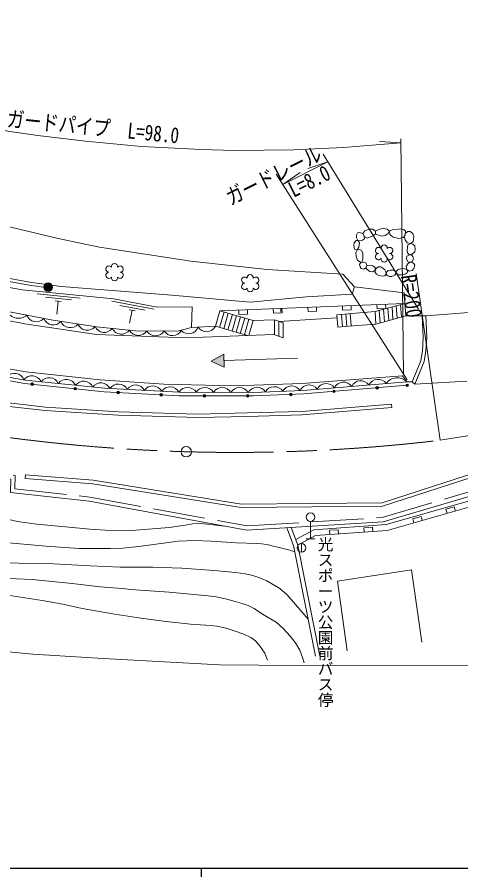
# Model space of a CAD drawing. Units: millimetres at full size, sheet at 1:1000; details may follow other scales. Extents: x 40000 to 680000, y 20000 to 380000.
# Drawn here: x 246706 to 298023, y 204000 to 303490 of the extents above; entities that cross this region are included whole.
import ezdxf
from ezdxf.enums import TextEntityAlignment as Align

# ---------------------------------------------------------------- set-up
doc = ezdxf.new("R2010")
doc.units = ezdxf.units.MM
doc.header["$LTSCALE"] = 1000
doc.linetypes.add('CHAIN', pattern=[18.5, 12, -1.5, 3.5, -1.5])
doc.linetypes.add('DASHED', pattern=[7.5, 6, -1.5])
for name, color, linetype, lineweight in [('M-BGD', 7, 'Continuous', 13), ('M-BMK', 2, 'CHAIN', 13), ('M-BMK-SRVR', 3, 'Continuous', 13), ('M-STR-HTXT', 7, 'Continuous', 13), ('M-TTL-BAND', 7, 'Continuous', 25)]:
    doc.layers.add(name, color=color, linetype=linetype, lineweight=lineweight)
doc.layers.add('M-BMK-HTXT', color=7, linetype='Continuous')
doc.styles.add('@ＭＳ ゴシック', font='')
doc.styles.add('ＭＳ ゴシック', font='')
doc.styles.get('@ＭＳ ゴシック').set_extended_font_data('@MS Gothic')
doc.styles.get('ＭＳ ゴシック').set_extended_font_data('MS Gothic')

msp = doc.modelspace()

# ---------------------------------------------------------------- hatches: boundary and pattern name
at = {"layer": 'M-BGD'}
for points in [[(249785, 272255, -1), (250785, 272255, -0.41421), (250285, 271755, -0.41421)], [(270615, 264488), (269140, 263690), (270663, 262989)], [(248276, 261024, -1), (248574, 260993, -1)], [(288185, 260586, -1), (288484, 260611, -0.41421), (288346, 260449, -0.41421)], [(291657, 260872, -1), (291956, 260896, -0.41421), (291819, 260734, -0.41421)], [(253249, 260511, -1), (253548, 260480, -1)], [(258229, 260069, -0.41421), (258386, 260211, -0.41421), (258528, 260053, -1)], [(263221, 259800, -0.41421), (263379, 259942, -0.41421), (263521, 259784, -1)], [(268218, 259671, -1), (268518, 259670, -1)], [(273218, 259655, -1), (273518, 259654, -1)], [(278214, 259830, -1), (278514, 259843, -1)], [(283201, 260176, -1), (283500, 260201, -0.41421), (283363, 260039, -0.41421)]]:
    msp.add_hatch(color=256, dxfattribs=at).paths.add_polyline_path(points)

# ---------------------------------------------------------------- linework, layer by layer
for p, q in [((254005, 270967), (249030, 271468)), ((252980, 270769), (249995, 271069)), ((251806, 270585), (251109, 270655)), ((251457, 270620), (251307, 269128)), ((262559, 269691), (257645, 270615)), ((261520, 269581), (258572, 270136)), ((260335, 269499), (259647, 269628)), ((270155, 269507), (291504, 270349)), ((273355, 269133), (273335, 269633)), ((276333, 269751), (276352, 269251)), ((277218, 269786), (277221, 269366)), ((277352, 269291), (277332, 269790)), ((280330, 269909), (280349, 269409)), ((281349, 269448), (281329, 269948)), ((284326, 270066), (284346, 269567)), ((285345, 269606), (285326, 270106)), ((288323, 270224), (288343, 269724)), ((288343, 269724), (289342, 269764)), ((289087, 269682), (289192, 268233)), ((289342, 269764), (289323, 270263)), ((289579, 269817), (289683, 268368)), ((290070, 269953), (290175, 268503)), ((290561, 270089), (290667, 268638)), ((291053, 270225), (291158, 268773)), ((291544, 270361), (291650, 268909)), ((259991, 269564), (259714, 268090)), ((270155, 269507), (269635, 267716)), ((270635, 269368), (270115, 267576)), ((270155, 269507), (273996, 268393)), ((271115, 269228), (270595, 267437)), ((271595, 269089), (271075, 267298)), ((272075, 268950), (271556, 267159)), ((272556, 268811), (272036, 267019)), ((272336, 269593), (272356, 269094)), ((272356, 269094), (273355, 269133)), ((273036, 268671), (272516, 266880)), ((276352, 269251), (277352, 269291)), ((276955, 268283), (283699, 268685)), ((280349, 269409), (281349, 269448)), ((283664, 269053), (283798, 267607)), ((284223, 269105), (284338, 267657)), ((284346, 269567), (285345, 269606)), ((284720, 269151), (284836, 267704)), ((285218, 269197), (285334, 267750)), ((286822, 269324), (286822, 269317)), ((288104, 269410), (288209, 267962)), ((288596, 269546), (288700, 268098)), ((291650, 268909), (293564, 268925)), ((293564, 268925), (293965, 268924)), ((269635, 267716), (273348, 266639)), ((273516, 268532), (272996, 266741)), ((273996, 268393), (273489, 266644)), ((273996, 268393), (276457, 268466)), ((277457, 268099), (276457, 268466)), ((276457, 268466), (276457, 266736)), ((276957, 268282), (276957, 266552)), ((277457, 268099), (277457, 266369)), ((277457, 266369), (276410, 266753)), ((269140, 263690), (270615, 264488)), ((269140, 263690), (270663, 262989)), ((270663, 262989), (270615, 264488)), ((270639, 263738), (279135, 264009)), ((291774, 261282), (292404, 261292)), ((292404, 261292), (292715, 261003)), ((290022, 258703), (290055, 258305)), ((247678, 250509), (247647, 250111)), ((297272, 246812), (296311, 246538)), ((297409, 246331), (297272, 246812)), ((296311, 246538), (296448, 246057)), ((280624, 245118), (280624, 243118)), ((293426, 245715), (292464, 245440)), ((292464, 245440), (292601, 244959)), ((293563, 245234), (293426, 245715)), ((293563, 245234), (293464, 245569)), ((283823, 244172), (282825, 244102)), ((282825, 244102), (282860, 243603)), ((283858, 243674), (283823, 244172)), ((287813, 244456), (286815, 244385)), ((286815, 244385), (286850, 243886)), ((287848, 243957), (287813, 244456)), ((280124, 243118), (281124, 243118)), ((279582, 242565), (279582, 241565))]:
    msp.add_line(p, q, dxfattribs=at)
at = {"layer": 'M-BGD', "linetype": 'DASHED'}
for p, q in [((293965, 268924), (300266, 269396)), ((292715, 261003), (302211, 261548))]:
    msp.add_line(p, q, dxfattribs=at)
at = {"layer": 'M-BGD'}
for points in [[(141960, 321480), (180580, 300021), (195323, 291996), (206723, 286245), (216321, 281910), (224414, 278712), (228579, 277281), (233650, 275802), (236914, 274959), (240425, 274087), (245794, 272905), (248072, 272492), (250342, 272160)], [(72972, 301655), (75410, 300187), (90656, 295408), (122006, 290494), (215201, 256655), (223947, 253890), (245957, 250013), (245920, 248474), (255035, 247460), (273263, 244113), (289024, 245087), (303413, 249343), (311608, 250514), (311427, 252682), (361284, 261010), (404333, 267918), (495220, 282385), (564808, 293152)], [(195481, 275683), (199634, 286065), (206153, 282627), (218637, 278994), (238451, 273567), (247297, 271943), (257847, 270883), (262912, 269930), (266959, 269968), (266865, 267564)], [(199043, 284588), (205683, 281711), (222446, 274463), (229342, 272236), (234401, 270832), (241087, 269273), (247608, 268000), (255876, 266752), (266186, 266372), (276410, 266753)], [(245863, 273248), (248128, 272837), (251788, 272302), (264593, 271318), (273648, 270490), (280163, 271121), (285458, 271421), (285710, 272301), (284385, 273751), (275612, 274274), (266812, 275247), (256240, 276862), (251462, 277888), (244141, 279622)], [(286693, 278446), (286918, 278769), (287423, 278946), (287828, 278970), (288139, 278714), (288155, 278403), (287942, 278206), (287584, 278080), (287210, 277919), (286859, 278100)], [(288139, 278714), (288617, 278966), (289097, 279029), (289515, 278966), (289763, 278715), (289633, 278443), (289271, 278210), (288889, 278159), (288381, 278313), (288155, 278403)], [(291608, 278499), (291878, 278676), (292156, 278699), (292473, 278460), (292573, 278051), (292511, 277534), (292241, 277303), (291824, 277388), (291577, 277735), (291481, 278132)], [(196331, 277808), (208660, 273002), (218575, 269324), (224209, 267392), (229953, 265791), (235760, 264560), (241977, 263449), (247710, 262455), (256304, 261501), (263656, 261021), (270032, 260847), (274078, 260894), (279691, 261083), (291282, 261991), (291774, 261282)], [(286591, 275118), (286693, 275491), (286701, 275880), (286693, 276227), (286520, 276483), (286311, 276609), (286020, 276561), (285890, 276215), (285937, 275845), (286063, 275377), (286457, 275088)], [(195481, 275683), (195554, 275655), (223791, 266389), (229695, 264907), (235682, 263604), (247610, 261495), (256800, 260547), (265451, 260081), (274018, 260052), (279798, 260297), (291774, 261282)], [(195811, 275150), (223680, 266005), (229603, 264517), (235604, 263212), (247554, 261098), (256768, 260148), (265439, 259681), (274026, 259652), (279823, 259898), (291807, 260884)], [(287163, 274765), (287024, 275049), (286725, 275147), (286457, 275088), (286319, 274860), (286363, 274581), (286512, 274392), (286796, 274329), (287049, 274481)], [(197065, 271840), (202714, 269888), (211093, 267086), (218262, 264875), (218731, 264734), (227879, 262363), (234038, 260936), (240835, 259570), (243722, 259073), (249978, 258373), (258410, 257816), (267588, 257544), (273291, 257683), (279631, 257849), (290022, 258703)], [(285710, 272301), (291470, 271600), (291544, 270361)], [(196915, 271469), (202585, 269510), (210971, 266705), (218145, 264492), (218623, 264349), (227784, 261974), (233954, 260545), (240762, 259177), (243666, 258676), (249942, 257975), (258391, 257417), (267587, 257144), (273301, 257283), (279653, 257450), (290055, 258305)], [(269635, 267716), (266865, 267564), (265398, 267172), (260795, 267170), (255881, 267652), (250654, 268450), (245800, 269404), (241214, 270393)], [(283664, 269053), (285411, 269215), (288104, 269410), (291544, 270361)], [(283798, 267607), (285555, 267770), (288209, 267962), (291650, 268909)], [(292404, 261292), (293416, 263736), (293598, 264929), (293689, 266413), (293564, 268925)], [(292715, 261003), (293804, 263627), (293996, 264886), (294090, 266411), (293965, 268924)], [(247647, 250111), (255442, 249496), (272615, 246742), (288979, 246891), (303043, 251443), (308221, 252231)], [(247678, 250509), (255489, 249893), (272645, 247142), (288914, 247290), (302951, 251834), (308161, 252626)], [(278923, 243037), (281009, 244173), (289376, 244767), (304210, 248999), (312075, 250188)], [(312180, 249495), (304359, 248314), (289498, 244074), (281210, 243486), (279176, 242378)], [(243836, 245764), (246727, 245134), (248926, 244825), (252293, 244505), (255121, 244233), (257456, 244072), (258821, 244040), (259975, 244077), (264301, 244431), (266120, 244694), (266976, 244858), (267859, 244880), (268732, 244828), (270694, 244585)], [(277887, 244399), (278676, 242356), (281202, 229521)], [(278386, 244430), (279175, 242387), (281702, 229552)], [(244895, 242730), (250005, 242286), (253877, 242010), (257469, 242000), (258917, 242049), (260720, 242246), (263926, 242671), (265335, 242838), (267257, 242907), (269138, 242828), (272061, 242671), (274445, 242592), (274950, 242543), (275606, 242446), (276166, 242322), (277001, 242129), (278245, 241791), (278818, 241630)], [(244471, 240357), (246870, 240288), (250220, 240253), (255134, 239974), (258621, 239854), (262402, 239854), (265759, 239733), (269505, 239457), (271971, 239233), (273099, 239080), (273948, 238868), (274762, 238588), (275585, 238249), (277084, 237357), (277938, 236654), (280359, 233807)], [(284890, 230151), (283759, 238235), (292323, 239517), (293528, 231162)], [(245754, 238515), (248419, 238394), (253070, 237958), (256299, 237575), (258319, 237418), (260375, 237227), (264277, 236948), (268797, 236529), (269716, 236400), (270946, 236124), (271918, 235872), (272745, 235626), (273435, 235393), (274110, 235038), (275100, 234414), (276656, 233461), (277486, 232729), (278285, 231840), (278882, 231067), (279418, 230223), (279720, 229401), (279893, 228760)], [(243544, 236899), (249594, 235967), (251973, 235547), (254236, 235055), (258003, 234412), (261001, 233931), (263931, 233542), (266746, 233222), (269081, 233085), (269816, 233014), (270873, 232785), (271822, 232484), (272918, 232067), (273722, 231689), (274258, 231302), (274802, 230672), (275356, 229889), (275672, 229070)]]:
    msp.add_lwpolyline(points, dxfattribs=at)
at = {"layer": 'M-BGD', "linetype": 'DASHED'}
msp.add_lwpolyline([(120495, 291237), (122131, 290981), (215362, 257128), (224067, 254377), (246467, 250431), (246431, 248920), (255108, 247955), (273294, 244616), (288937, 245583), (303306, 249833), (311070, 250942), (310891, 253099), (361204, 261504), (404254, 268412), (495143, 282879), (564723, 293645)], dxfattribs=at)
at = {"layer": 'M-BGD'}
for points in [[(286130, 277649), (285953, 277962), (285957, 278316), (286063, 278540), (286323, 278572), (286693, 278446), (286859, 278100), (286866, 277836), (286670, 277671), (286425, 277608)], [(290813, 278962), (290095, 278877), (289763, 278715), (289802, 278344), (290188, 278028), (290867, 277889), (291384, 277982), (291577, 278283), (291639, 278715), (291415, 278923), (291075, 278992)], [(286020, 276561), (286209, 276882), (286295, 277429), (286130, 277649), (285902, 277653), (285685, 277385), (285638, 277055), (285736, 276642)], [(292241, 277303), (291909, 277154), (291840, 276876), (291809, 276483), (291855, 276205), (292071, 275974), (292388, 276082), (292712, 276336), (292735, 276660), (292712, 277046), (292473, 277208)], [(292071, 275974), (291763, 275849), (291732, 275532), (291910, 275185), (292141, 275147), (292388, 275231), (292550, 275471), (292489, 275779), (292356, 275937)], [(288112, 274198), (288128, 274501), (287828, 274698), (287474, 274796), (287163, 274765), (287049, 274481), (287194, 274273), (287509, 274048), (287848, 274005)], [(292141, 275147), (291882, 274939), (291697, 274628), (291775, 274279), (292066, 274085), (292405, 274192), (292609, 274415), (292706, 274793), (292599, 274987), (292388, 275111)], [(289407, 273794), (289341, 274034), (289245, 274232), (288996, 274455), (288761, 274585), (288459, 274578), (288220, 274391), (288112, 274198), (288106, 273939), (288261, 273747), (288559, 273601), (288924, 273515), (289251, 273546)], [(290540, 274051), (290224, 274201), (289888, 274223), (289614, 274160), (289481, 274005), (289407, 273794), (289496, 273613), (289729, 273473), (290054, 273469), (290379, 273643), (290489, 273811)], [(291775, 274279), (291391, 274412), (291067, 274382), (290792, 274281), (290540, 274051), (290576, 273850), (290750, 273688), (291175, 273652), (291576, 273736), (291828, 273891), (291854, 274092)]]:
    msp.add_lwpolyline(points, close=True, dxfattribs=at)
for centre, radius in [((250285, 272255), 500), ((248425, 261008), 150), ((288334, 260598), 150), ((291807, 260884), 150), ((253399, 260495), 150), ((258378, 260061), 150), ((263371, 259792), 150), ((268368, 259671), 150), ((273368, 259654), 150), ((278364, 259836), 150), ((283351, 260188), 150), ((280624, 245618), 500), ((279582, 242065), 500)]:
    msp.add_circle(centre, radius, dxfattribs=at)
for centre, radius, start, end in [((288513, 276494), 360, 37.6435, 270), ((289153, 276774), 360, 90, 189.61526), ((289153, 276774), 360, 350.38474, 90), ((289793, 276494), 360, 270, 142.3565), ((288513, 275774), 360, 90, 322.3565), ((289793, 275774), 360, 217.6435, 90), ((257325, 274338), 360, 37.6435, 270), ((257965, 274618), 360, 90, 189.61526), ((257965, 274618), 360, 350.38474, 90), ((258605, 274338), 360, 270, 142.3565), ((289153, 275494), 360, 170.38474, 270), ((289153, 275494), 360, 270, 9.61526), ((257325, 273618), 360, 90, 322.3565), ((258605, 273618), 360, 217.6435, 90), ((273665, 273338), 360, 90, 189.61526), ((273665, 273338), 360, 350.38474, 90), ((257965, 273338), 360, 170.38474, 270), ((257965, 273338), 360, 270, 9.61526), ((273025, 273058), 360, 37.6435, 270), ((273025, 272338), 360, 90, 322.3565), ((274305, 273058), 360, 270, 142.3565), ((274305, 272338), 360, 217.6435, 90), ((273665, 272058), 360, 170.38474, 270), ((273665, 272058), 360, 270, 9.61526), ((246858, 270131), 1487, 206.75294, 310.78119), ((248923, 269390), 1160, 199.37757, 318.40719), ((250876, 269030), 1160, 200.72228, 319.77361), ((252839, 268712), 1160, 201.79734, 320.82696), ((254816, 268410), 1160, 201.79734, 320.82696), ((256771, 268160), 1160, 204.62188, 323.6625), ((268604, 268249), 1160, 213.6246, 332.65423), ((258758, 267961), 1160, 204.88581, 323.91543), ((260725, 267810), 1158, 207.34276, 326.48996), ((262690, 267759), 1160, 210.50695, 329.53657), ((264663, 267790), 1153, 212.46585, 331.91427), ((266555, 267997), 1152, 220.62905, 340.15882), ((246401, 261111), 1160, 20.45467, 139.48429), ((248419, 260824), 1160, 24.33242, 143.37702), ((250410, 260614), 1160, 24.59608, 143.62571), ((290660, 260219), 1540, 43.66142, 145.74233), ((252400, 260409), 1160, 24.59608, 143.62571), ((254389, 260203), 1160, 24.59608, 143.62571), ((256389, 260013), 1160, 25.47748, 144.53282), ((258403, 259871), 1160, 27.40248, 146.4321), ((260400, 259763), 1160, 27.40248, 146.4321), ((262397, 259656), 1160, 27.40248, 146.4321), ((264394, 259548), 1160, 27.40248, 146.4321), ((276447, 259566), 1160, 32.91803, 151.94765), ((278446, 259651), 1160, 32.91803, 151.94765), ((280461, 259769), 1160, 34.75196, 153.79346), ((282459, 259926), 1160, 35.18707, 154.21669), ((284452, 260090), 1160, 35.18707, 154.21669), ((286445, 260254), 1160, 35.18707, 154.21669), ((288439, 260417), 1160, 35.18707, 154.21669), ((266422, 259489), 1160, 30.25369, 149.28492), ((268423, 259482), 1160, 30.29215, 149.32177), ((270423, 259475), 1160, 30.29215, 149.32177), ((272423, 259469), 1160, 30.29215, 149.32177), ((274441, 259495), 1160, 32.12828, 151.17954)]:
    msp.add_arc(centre, radius, start, end, dxfattribs=at)
at = {"layer": 'M-BMK'}
msp.add_line((295619, 254526), (564189, 296731), dxfattribs=at)
msp.add_arc((271918, 453116), 200000, 251.93862, 276.80601, dxfattribs=at)
at = {"layer": 'M-BMK-SRVR'}
msp.add_circle((266265, 253196), 600, dxfattribs=at)
at = {"layer": 'M-STR-HTXT'}
for p, q in [((291086, 288931), (288637, 289104)), ((291080, 289425), (291394, 262055)), ((293128, 269713), (282094, 287644)), ((277426, 284133), (282644, 286750)), ((282644, 286750), (280318, 285965)), ((291805, 261525), (276678, 285309)), ((277426, 284133), (279446, 285528)), ((295619, 254526), (292879, 273816))]:
    msp.add_line(p, q, dxfattribs=at)
for points in [[(205036, 301957), (221821, 295883), (225699, 294694), (229441, 293713), (233297, 292756), (238352, 291632), (242733, 290788), (245859, 290264), (249076, 289808), (254598, 289146), (261093, 288527), (268030, 288162), (271749, 288071), (278671, 288140), (284444, 288414), (288231, 288733), (291086, 288931)], [(67359, 278548), (160748, 244796), (165669, 243366), (173693, 241362), (182464, 239416), (192243, 237416), (203490, 235347), (210176, 234279), (216844, 233280), (223714, 232383), (235069, 231039), (248523, 229765), (256656, 229248), (270107, 228541), (279163, 228455), (301504, 228508), (313878, 229018), (322553, 229586), (334780, 230466), (338163, 230646), (569537, 265802)]]:
    msp.add_lwpolyline(points, dxfattribs=at)
at = {"layer": 'M-TTL-BAND'}
for p, q in [((40000, 205000), (579000, 205000)), ((268000, 205000), (268000, 204000))]:
    msp.add_line(p, q, dxfattribs=at)

# ---------------------------------------------------------------- texts
at = {"layer": 'M-BMK-HTXT', "style": '@ＭＳ ゴシック'}
msp.add_text('光スポーツ公園前バス停', height=1320, rotation=270, dxfattribs=at).set_placement((282361, 243388), align=Align.MIDDLE_LEFT)
at = {"layer": 'M-STR-HTXT', "style": 'ＭＳ ゴシック', "width": 0.8}
for s, rotation, p in [('ガードパイプ\u3000L=98.0', 354.327, (255343, 289319)), ('ガードレール', 26.63, (277023, 283873)), ('L=8.0', 26.63, (281156, 283207))]:
    msp.add_text(s, height=1833, rotation=rotation, dxfattribs=at).set_placement(p, align=Align.BOTTOM_CENTER)
msp.add_text('R=200', height=1833, rotation=278.085, dxfattribs=at).set_placement((292879, 273816), align=Align.TOP_LEFT)

doc.saveas('drawing.dxf')
